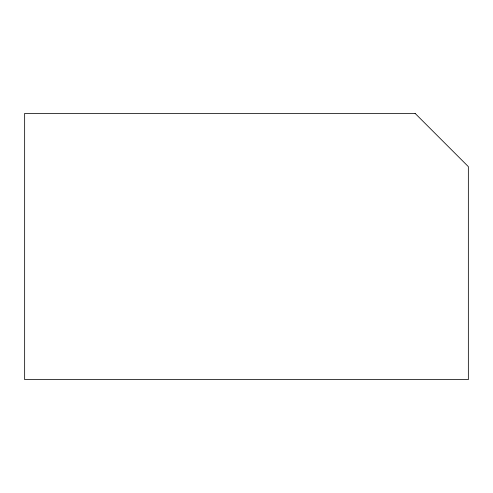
<?xml version="1.0" encoding="UTF-8"?>
<svg xmlns="http://www.w3.org/2000/svg" width="493" height="493" viewBox="0 0 493 493"><rect width="100%" height="100%" fill="white"/><g stroke="black" fill="none" stroke-linecap="round" stroke-linejoin="round"><path stroke-width="0.74" d="M415.106 113.39L24.65 113.39L24.65 379.61L468.35 379.61L468.35 166.634L415.106 113.39"/></g></svg>
